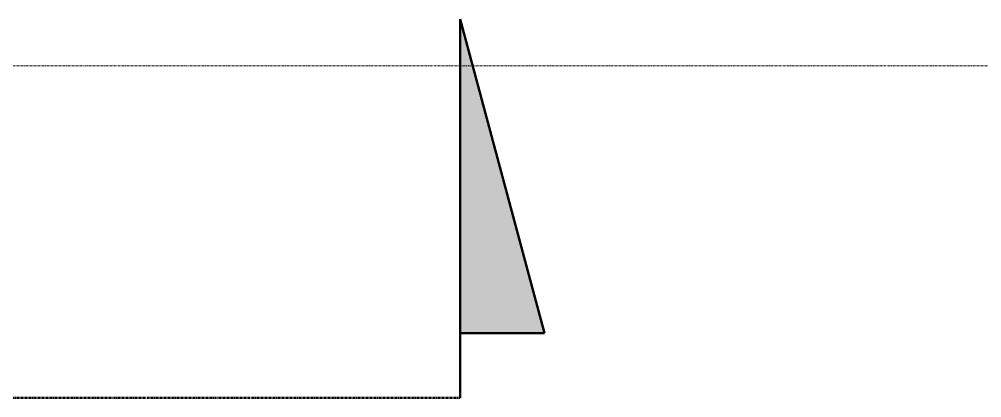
# Model space of a CAD drawing. Header units: millimetres. Extents: x -915437 to -840849, y -5243 to 29956.
# Drawn here: x -854540 to -852253, y 11405 to 12305 of the extents above; entities that cross this region are included whole.
import ezdxf

# ---------------------------------------------------------------- set-up
doc = ezdxf.new("R2010")
doc.units = ezdxf.units.MM
doc.linetypes.add('DPA_Grid _ Level 100', pattern=[10, 5.5, -1.6, 1.3, -1.6])
doc.layers.add('G-ANNO-SECL', color=3, linetype='Continuous', lineweight=9)
doc.layers.add('S-GRID', color=251, linetype='Continuous', lineweight=9)

# ---------------------------------------------------------------- blocks, each defined once
blk = doc.blocks.new('Section - AEC_Section Tail - Filled-3249564-4211-01 ENLARGED ENTRANCE 1 GROUND LEVEL - REFLECTED CEILING PLAN')
at = {"layer": 'G-ANNO-SECL'}
blk.add_hatch(color=256, dxfattribs=at).paths.add_polyline_path([(0, 1.536), (-2, 1.536), (0, 9)])
at = {"layer": 'G-ANNO-SECL', "lineweight": 50}
for p, q in [((0, 9), (-2, 1.536)), ((0, 9), (0, 0)), ((0, 1.536), (0, 9)), ((-2, 1.536), (0, 1.536))]:
    blk.add_line(p, q, dxfattribs=at)

msp = doc.modelspace()

# ---------------------------------------------------------------- linework, layer by layer
at = {"layer": 'G-ANNO-SECL', "linetype": 'DPA_Grid _ Level 100', "lineweight": 50}
msp.add_line((-913626, 11405), (-853491.8, 11405), dxfattribs=at)
at = {"layer": 'S-GRID', "linetype": 'DPA_Grid _ Level 100'}
msp.add_line((-841739.4, 12194), (-911783.9, 12194), dxfattribs=at)

# ---------------------------------------------------------------- block references
at = {"layer": 'G-ANNO-SECL', "lineweight": 25, "extrusion": (0, 0, -1), "xscale": 99.99999999999993, "yscale": 99.99999999999993, "zscale": 99.99999999999993}
msp.add_blockref('Section - AEC_Section Tail - Filled-3249564-4211-01 ENLARGED ENTRANCE 1 GROUND LEVEL - REFLECTED CEILING PLAN', (853491.8, 11405), dxfattribs=at)

doc.saveas('drawing.dxf')
